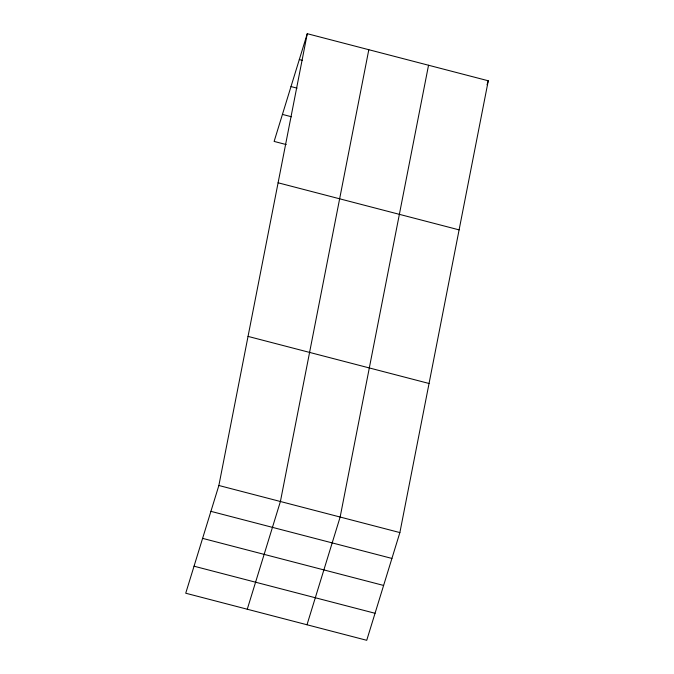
<?xml version="1.0" encoding="UTF-8"?>
<svg xmlns="http://www.w3.org/2000/svg" width="674" height="674" viewBox="0 0 674 674"><rect width="100%" height="100%" fill="white"/><g stroke="black" fill="none" stroke-linecap="round" stroke-linejoin="round"><path stroke-width="1.01" d="M218.865 485.491L307.268 33.7L488.271 80.779L399.876 532.578L366.732 640.3L185.729 593.221L218.865 485.491L399.876 532.578M368.813 49.708L280.409 501.498L247.265 609.229M428.538 65.243L340.143 517.042L306.999 624.764M307.268 33.7L274.124 141.422L286.231 144.573M487.049 84.764L488.271 80.779M299.315 59.556L302.34 60.348M291 86.575L297.057 88.151M282.44 114.412L291.522 116.77M278.092 182.789L459.104 229.876M248.04 336.402L429.043 383.481M210.911 511.347L391.923 558.434M202.604 538.366L383.607 585.445M194.036 566.202L375.047 613.281"/></g></svg>
